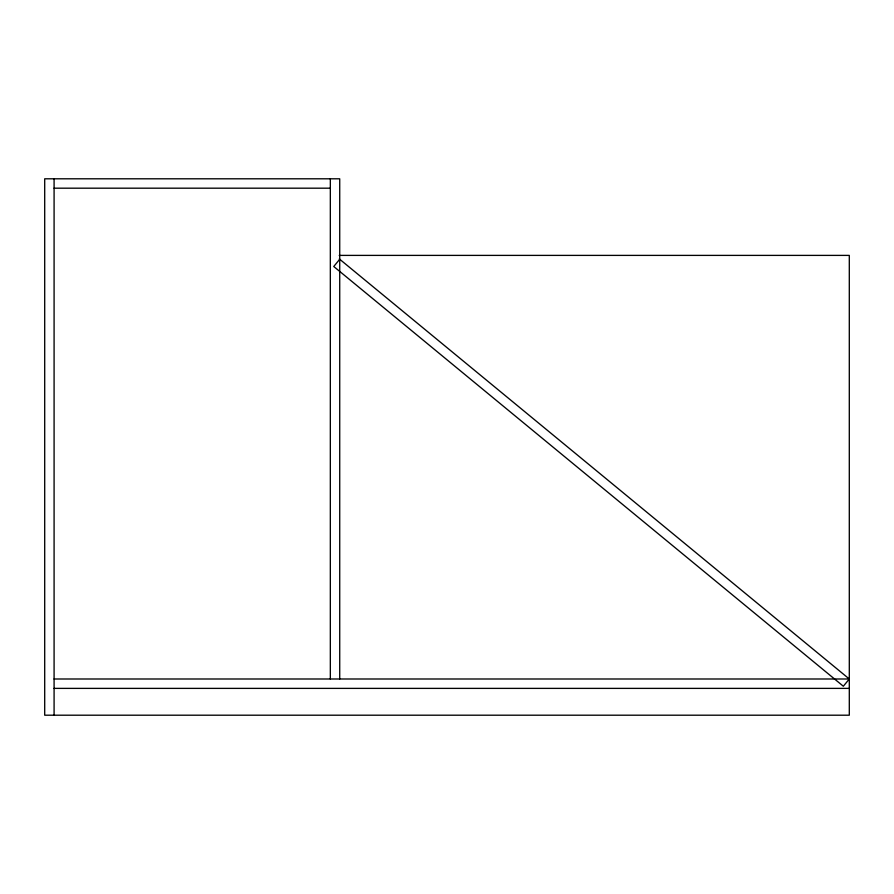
<?xml version="1.0" encoding="UTF-8"?>
<svg xmlns="http://www.w3.org/2000/svg" width="894" height="894" viewBox="0 0 894 894"><rect width="100%" height="100%" fill="white"/><g stroke="black" fill="none" stroke-linecap="round" stroke-linejoin="round"><path stroke-width="1.34" d="M339.72 259.26L333.753 266.501L843.333 686.234L849.3 678.993L339.34 258.947M54.087 188.187L330.333 188.187M339.206 255.393L849.3 255.393L849.3 715.2L44.7 715.2L44.7 178.8L339.72 178.8L339.72 678.993M54.087 678.993L849.3 678.993M54.087 688.38L849.3 688.38M330.333 178.8L330.333 678.993M54.087 178.8L54.087 715.2"/></g></svg>
